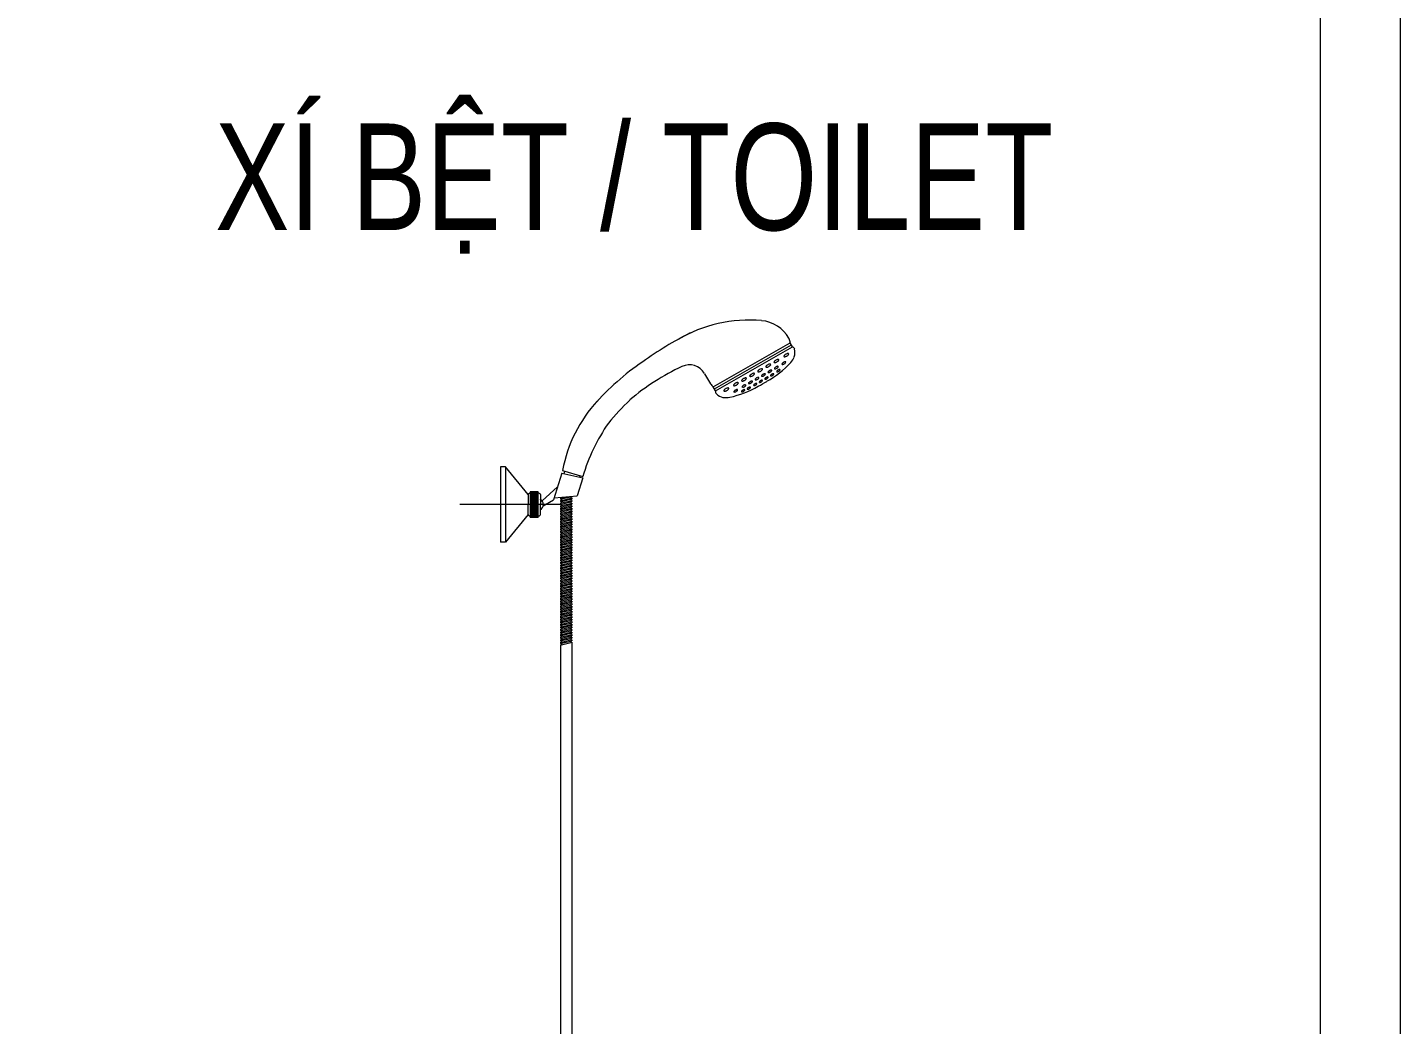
# Model space of a CAD drawing. Header units: millimetres. Extents: x -819040 to 60987, y -269988 to 131461.
# Drawn here: x -13313 to -6877, y -74992 to -70318 of the extents above; entities that cross this region are included whole.
import ezdxf

# ---------------------------------------------------------------- set-up
doc = ezdxf.new("R2010")
doc.units = ezdxf.units.MM
doc.layers.get('0').update_dxf_attribs({"lineweight": 9})
doc.layers.add('GHI CHU', color=51, linetype='Continuous', lineweight=9)
doc.layers.add('KHUNG GIAY-A2', color=7, linetype='Continuous', lineweight=9)
doc.styles.add('TCVN-10', font='arial.ttf', dxfattribs={"width": 0.75, "height": 10})

# ---------------------------------------------------------------- blocks, each defined once
blk = doc.blocks.new('chi_tiet_sen_tam-hc_canh')
for p, q in [((294.2, 1043), (294.2, 1042.9)), ((223.3, 997.4), (295.4, 1038.6)), ((224.3, 995.5), (296.5, 1036.7)), ((225.4, 993.7), (297.6, 1034.8)), ((297.6, 1034.8), (295.4, 1038.6)), ((215.1, 1009.7), (220.6, 1000.1)), ((225.4, 993.7), (223.3, 997.4)), ((23.9, 922.3), (23.9, 851.6)), ((28.6, 922.3), (23.9, 922.3)), ((28.6, 922.3), (28.6, 851.6)), ((49.9, 896.4), (28.6, 922.3)), ((81.4, 916.4), (73.4, 891.4)), ((81.4, 916.4), (101, 912.1)), ((82.1, 919), (100.9, 913.2)), ((83.5, 915.9), (84.2, 918.3)), ((98, 912.8), (98.4, 914)), ((62.9, 890.5), (77.3, 903.5)), ((101, 912.1), (95.6, 895.2)), ((49.9, 896.4), (49.9, 887)), ((51.8, 899), (51.8, 875)), ((59.2, 899), (51.8, 899)), ((59.2, 897.9), (51.8, 897.9)), ((59.2, 896.8), (51.8, 896.8)), ((59.2, 895.7), (51.8, 895.7)), ((59.2, 894.6), (51.8, 894.6)), ((59.2, 893.5), (51.8, 893.5)), ((59.2, 892.4), (51.8, 892.4)), ((59.2, 891.3), (51.8, 891.3)), ((59.2, 890.2), (51.8, 890.2)), ((59.2, 889.1), (51.8, 889.1)), ((59.2, 875), (59.2, 899)), ((61.2, 896.4), (61.2, 887)), ((64, 885.9), (73.4, 891.4)), ((74.1, 893.3), (95.6, 895.2)), ((80.2, 893.2), (81, 893.3)), ((80.2, 893.2), (80.2, 892.1)), ((80.2, 892.1), (81, 892.3)), ((80.2, 890.7), (81, 890.9)), ((80.2, 890.7), (80.2, 889.7)), ((80.2, 889.7), (81, 889.8)), ((80.2, 888.3), (81, 888.5)), ((80.2, 888.3), (80.2, 887.2)), ((81, 893.3), (85.1, 894.3)), ((81, 892.3), (89.8, 894.3)), ((81, 893.9), (81, 893.3)), ((81, 890.9), (89.8, 893)), ((81, 892.3), (81, 890.9)), ((81, 889.8), (89.8, 891.9)), ((81, 888.5), (89.8, 890.6)), ((81, 889.8), (81, 888.5)), ((81, 887.4), (89.8, 889.5)), ((81, 886.1), (89.8, 888.1)), ((89.8, 894.3), (90.6, 894.5)), ((89.8, 894.3), (89.8, 893)), ((89.8, 893), (90.6, 893.2)), ((89.8, 891.9), (90.6, 892.1)), ((89.8, 891.9), (89.8, 890.6)), ((89.8, 890.6), (90.6, 890.7)), ((89.8, 889.5), (90.6, 889.7)), ((89.8, 889.5), (89.8, 888.1)), ((89.8, 888.1), (90.6, 888.3)), ((90.6, 894.8), (90.6, 894.5)), ((90.6, 893.2), (90.6, 892.1)), ((90.6, 890.7), (90.6, 889.7)), ((90.6, 888.3), (90.6, 887.2)), ((80.6, 887), (-14.3, 887)), ((49.9, 877.6), (28.6, 851.6)), ((49.9, 877.6), (49.9, 887)), ((59.2, 888), (51.8, 888)), ((59.2, 887), (51.8, 887)), ((59.2, 885.9), (51.8, 885.9)), ((59.2, 884.8), (51.8, 884.8)), ((59.2, 883.7), (51.8, 883.7)), ((59.2, 882.6), (51.8, 882.6)), ((59.2, 881.5), (51.8, 881.5)), ((59.2, 880.4), (51.8, 880.4)), ((59.2, 879.3), (51.8, 879.3)), ((59.2, 878.2), (51.8, 878.2)), ((59.2, 877.1), (51.8, 877.1)), ((59.2, 876), (51.8, 876)), ((61.2, 877.6), (61.2, 887)), ((80.2, 887.2), (81, 887.4)), ((80.2, 885.9), (81, 886.1)), ((80.2, 885.9), (80.2, 884.8)), ((80.2, 884.8), (81, 885)), ((80.2, 883.5), (81, 883.7)), ((80.2, 883.5), (80.2, 882.4)), ((80.2, 882.4), (81, 882.6)), ((80.2, 881.1), (81, 881.3)), ((80.2, 881.1), (80.2, 880)), ((80.2, 880), (81, 880.2)), ((80.2, 878.7), (81, 878.8)), ((80.2, 878.7), (80.2, 877.6)), ((80.2, 877.6), (81, 877.8)), ((80.2, 876.2), (81, 876.4)), ((80.2, 876.2), (80.2, 875.2)), ((80.2, 875.2), (81, 875.3)), ((81, 887.4), (81, 886.1)), ((81, 885), (89.8, 887.1)), ((81, 883.7), (89.8, 885.7)), ((81, 885), (81, 883.7)), ((81, 882.6), (89.8, 884.6)), ((81, 881.3), (89.8, 883.3)), ((81, 882.6), (81, 881.3)), ((81, 880.2), (89.8, 882.2)), ((81, 878.8), (89.8, 880.9)), ((81, 880.2), (81, 878.8)), ((81, 877.8), (89.8, 879.8)), ((81, 876.4), (89.8, 878.5)), ((81, 877.8), (81, 876.4)), ((81, 875.3), (89.8, 877.4)), ((81, 874), (89.8, 876.1)), ((81, 875.3), (81, 874)), ((89.8, 887.1), (90.6, 887.2)), ((89.8, 887.1), (89.8, 885.7)), ((89.8, 885.7), (90.6, 885.9)), ((89.8, 884.6), (90.6, 884.8)), ((89.8, 884.6), (89.8, 883.3)), ((89.8, 883.3), (90.6, 883.5)), ((89.8, 882.2), (90.6, 882.4)), ((89.8, 882.2), (89.8, 880.9)), ((89.8, 880.9), (90.6, 881.1)), ((89.8, 879.8), (90.6, 880)), ((89.8, 879.8), (89.8, 878.5)), ((89.8, 878.5), (90.6, 878.7)), ((89.8, 877.4), (90.6, 877.6)), ((89.8, 877.4), (89.8, 876.1)), ((89.8, 876.1), (90.6, 876.2)), ((90.6, 885.9), (90.6, 884.8)), ((90.6, 883.5), (90.6, 882.4)), ((90.6, 881.1), (90.6, 880)), ((90.6, 878.7), (90.6, 877.6)), ((90.6, 876.2), (90.6, 875.2)), ((59.2, 874.9), (51.8, 874.9)), ((80.2, 873.8), (81, 874)), ((80.2, 873.8), (80.2, 872.7)), ((80.2, 872.7), (81, 872.9)), ((80.2, 871.4), (81, 871.6)), ((80.2, 871.4), (80.2, 870.3)), ((80.2, 870.3), (81, 870.5)), ((80.2, 869), (81, 869.2)), ((80.2, 869), (80.2, 867.9)), ((80.2, 867.9), (81, 868.1)), ((80.2, 866.6), (81, 866.8)), ((80.2, 866.6), (80.2, 865.5)), ((80.2, 865.5), (81, 865.7)), ((80.2, 864.2), (81, 864.4)), ((80.2, 864.2), (80.2, 863.1)), ((80.2, 863.1), (81, 863.3)), ((81, 872.9), (89.8, 875)), ((81, 871.6), (89.8, 873.6)), ((81, 872.9), (81, 871.6)), ((81, 870.5), (89.8, 872.6)), ((81, 869.2), (89.8, 871.2)), ((81, 870.5), (81, 869.2)), ((81, 868.1), (89.8, 870.1)), ((81, 866.8), (89.8, 868.8)), ((81, 868.1), (81, 866.8)), ((81, 865.7), (89.8, 867.7)), ((81, 864.4), (89.8, 866.4)), ((81, 865.7), (81, 864.4)), ((81, 863.3), (89.8, 865.3)), ((81, 861.9), (89.8, 864)), ((81, 863.3), (81, 861.9)), ((81, 860.8), (89.8, 862.9)), ((89.8, 875), (90.6, 875.2)), ((89.8, 875), (89.8, 873.6)), ((89.8, 873.6), (90.6, 873.8)), ((89.8, 872.6), (90.6, 872.7)), ((89.8, 872.6), (89.8, 871.2)), ((89.8, 871.2), (90.6, 871.4)), ((89.8, 870.1), (90.6, 870.3)), ((89.8, 870.1), (89.8, 868.8)), ((89.8, 868.8), (90.6, 869)), ((89.8, 867.7), (90.6, 867.9)), ((89.8, 867.7), (89.8, 866.4)), ((89.8, 866.4), (90.6, 866.6)), ((89.8, 865.3), (90.6, 865.5)), ((89.8, 865.3), (89.8, 864)), ((89.8, 864), (90.6, 864.2)), ((89.8, 862.9), (90.6, 863.1)), ((89.8, 862.9), (89.8, 861.6)), ((90.6, 873.8), (90.6, 872.7)), ((90.6, 871.4), (90.6, 870.3)), ((90.6, 869), (90.6, 867.9)), ((90.6, 866.6), (90.6, 865.5)), ((90.6, 864.2), (90.6, 863.1)), ((28.6, 851.6), (23.9, 851.6)), ((80.2, 861.7), (81, 861.9)), ((80.2, 861.7), (80.2, 860.7)), ((80.2, 860.7), (81, 860.8)), ((80.2, 859.3), (81, 859.5)), ((80.2, 859.3), (80.2, 858.2)), ((80.2, 858.2), (81, 858.4)), ((80.2, 856.9), (81, 857.1)), ((80.2, 856.9), (80.2, 855.8)), ((80.2, 855.8), (81, 856)), ((80.2, 854.5), (81, 854.7)), ((80.2, 854.5), (80.2, 853.4)), ((80.2, 853.4), (81, 853.6)), ((80.2, 852.1), (81, 852.3)), ((80.2, 852.1), (80.2, 851)), ((80.2, 851), (81, 851.2)), ((80.2, 849.7), (81, 849.9)), ((80.2, 849.7), (80.2, 848.6)), ((81, 859.5), (89.8, 861.6)), ((81, 860.8), (81, 859.5)), ((81, 858.4), (89.8, 860.5)), ((81, 857.1), (89.8, 859.1)), ((81, 858.4), (81, 857.1)), ((81, 856), (89.8, 858.1)), ((81, 854.7), (89.8, 856.7)), ((81, 856), (81, 854.7)), ((81, 853.6), (89.8, 855.6)), ((81, 852.3), (89.8, 854.3)), ((81, 853.6), (81, 852.3)), ((81, 851.2), (89.8, 853.2)), ((81, 849.9), (89.8, 851.9)), ((81, 851.2), (81, 849.9)), ((81, 848.8), (89.8, 850.8)), ((81, 847.4), (89.8, 849.5)), ((89.8, 861.6), (90.6, 861.7)), ((89.8, 860.5), (90.6, 860.7)), ((89.8, 860.5), (89.8, 859.1)), ((89.8, 859.1), (90.6, 859.3)), ((89.8, 858.1), (90.6, 858.2)), ((89.8, 858.1), (89.8, 856.7)), ((89.8, 856.7), (90.6, 856.9)), ((89.8, 855.6), (90.6, 855.8)), ((89.8, 855.6), (89.8, 854.3)), ((89.8, 854.3), (90.6, 854.5)), ((89.8, 853.2), (90.6, 853.4)), ((89.8, 853.2), (89.8, 851.9)), ((89.8, 851.9), (90.6, 852.1)), ((89.8, 850.8), (90.6, 851)), ((89.8, 850.8), (89.8, 849.5)), ((89.8, 849.5), (90.6, 849.7)), ((90.6, 861.7), (90.6, 860.7)), ((90.6, 859.3), (90.6, 858.2)), ((90.6, 856.9), (90.6, 855.8)), ((90.6, 854.5), (90.6, 853.4)), ((90.6, 852.1), (90.6, 851)), ((90.6, 849.7), (90.6, 848.6)), ((80.2, 848.6), (81, 848.8)), ((80.2, 847.3), (81, 847.4)), ((80.2, 847.3), (80.2, 846.2)), ((80.2, 846.2), (81, 846.4)), ((80.2, 844.8), (81, 845)), ((80.2, 844.8), (80.2, 843.8)), ((80.2, 843.8), (81, 843.9)), ((80.2, 842.4), (81, 842.6)), ((80.2, 842.4), (80.2, 841.3)), ((80.2, 841.3), (81, 841.5)), ((80.2, 840), (81, 840.2)), ((80.2, 840), (80.2, 838.9)), ((80.2, 838.9), (81, 839.1)), ((80.2, 837.6), (81, 837.8)), ((80.2, 837.6), (80.2, 836.5)), ((80.2, 836.5), (81, 836.7)), ((81, 848.8), (81, 847.4)), ((81, 846.4), (89.8, 848.4)), ((81, 845), (89.8, 847.1)), ((81, 846.4), (81, 845)), ((81, 843.9), (89.8, 846)), ((81, 842.6), (89.8, 844.7)), ((81, 843.9), (81, 842.6)), ((81, 841.5), (89.8, 843.6)), ((81, 840.2), (89.8, 842.2)), ((81, 841.5), (81, 840.2)), ((81, 839.1), (89.8, 841.1)), ((81, 837.8), (89.8, 839.8)), ((81, 839.1), (81, 837.8)), ((81, 836.7), (89.8, 838.7)), ((81, 835.4), (89.8, 837.4)), ((81, 836.7), (81, 835.4)), ((89.8, 848.4), (90.6, 848.6)), ((89.8, 848.4), (89.8, 847.1)), ((89.8, 847.1), (90.6, 847.3)), ((89.8, 846), (90.6, 846.2)), ((89.8, 846), (89.8, 844.7)), ((89.8, 844.7), (90.6, 844.8)), ((89.8, 843.6), (90.6, 843.8)), ((89.8, 843.6), (89.8, 842.2)), ((89.8, 842.2), (90.6, 842.4)), ((89.8, 841.1), (90.6, 841.3)), ((89.8, 841.1), (89.8, 839.8)), ((89.8, 839.8), (90.6, 840)), ((89.8, 838.7), (90.6, 838.9)), ((89.8, 838.7), (89.8, 837.4)), ((89.8, 837.4), (90.6, 837.6)), ((90.6, 847.3), (90.6, 846.2)), ((90.6, 844.8), (90.6, 843.8)), ((90.6, 842.4), (90.6, 841.3)), ((90.6, 840), (90.6, 838.9)), ((90.6, 837.6), (90.6, 836.5)), ((80.2, 835.2), (81, 835.4)), ((80.2, 835.2), (80.2, 834.1)), ((80.2, 834.1), (81, 834.3)), ((80.2, 832.8), (81, 832.9)), ((80.2, 832.8), (80.2, 831.7)), ((80.2, 831.7), (81, 831.9)), ((80.2, 830.3), (81, 830.5)), ((80.2, 830.3), (80.2, 829.3)), ((80.2, 829.3), (81, 829.4)), ((80.2, 827.9), (81, 828.1)), ((80.2, 827.9), (80.2, 826.8)), ((80.2, 826.8), (81, 827)), ((80.2, 825.5), (81, 825.7)), ((80.2, 825.5), (80.2, 824.4)), ((80.2, 824.4), (81, 824.6)), ((81, 834.3), (89.8, 836.3)), ((81, 832.9), (89.8, 835)), ((81, 834.3), (81, 832.9)), ((81, 831.9), (89.8, 833.9)), ((81, 830.5), (89.8, 832.6)), ((81, 831.9), (81, 830.5)), ((81, 829.4), (89.8, 831.5)), ((81, 828.1), (89.8, 830.2)), ((81, 829.4), (81, 828.1)), ((81, 827), (89.8, 829.1)), ((81, 825.7), (89.8, 827.7)), ((81, 827), (81, 825.7)), ((81, 824.6), (89.8, 826.7)), ((81, 823.3), (89.8, 825.3)), ((81, 824.6), (81, 823.3)), ((81, 822.2), (89.8, 824.2)), ((89.8, 836.3), (90.6, 836.5)), ((89.8, 836.3), (89.8, 835)), ((89.8, 835), (90.6, 835.2)), ((89.8, 833.9), (90.6, 834.1)), ((89.8, 833.9), (89.8, 832.6)), ((89.8, 832.6), (90.6, 832.8)), ((89.8, 831.5), (90.6, 831.7)), ((89.8, 831.5), (89.8, 830.2)), ((89.8, 830.2), (90.6, 830.3)), ((89.8, 829.1), (90.6, 829.3)), ((89.8, 829.1), (89.8, 827.7)), ((89.8, 827.7), (90.6, 827.9)), ((89.8, 826.7), (90.6, 826.8)), ((89.8, 826.7), (89.8, 825.3)), ((89.8, 825.3), (90.6, 825.5)), ((89.8, 824.2), (90.6, 824.4)), ((89.8, 824.2), (89.8, 822.9)), ((90.6, 835.2), (90.6, 834.1)), ((90.6, 832.8), (90.6, 831.7)), ((90.6, 830.3), (90.6, 829.3)), ((90.6, 827.9), (90.6, 826.8)), ((90.6, 825.5), (90.6, 824.4)), ((80.2, 823.1), (81, 823.3)), ((80.2, 823.1), (80.2, 822)), ((80.2, 822), (81, 822.2)), ((80.2, 820.7), (81, 820.9)), ((80.2, 820.7), (80.2, 819.6)), ((80.2, 819.6), (81, 819.8)), ((80.2, 818.3), (81, 818.5)), ((80.2, 818.3), (80.2, 817.2)), ((80.2, 817.2), (81, 817.4)), ((80.2, 815.8), (81, 816)), ((80.2, 815.8), (80.2, 814.8)), ((80.2, 814.8), (81, 814.9)), ((80.2, 813.4), (81, 813.6)), ((80.2, 813.4), (80.2, 812.3)), ((80.2, 812.3), (81, 812.5)), ((80.2, 811), (81, 811.2)), ((80.2, 811), (80.2, 809.9)), ((81, 820.9), (89.8, 822.9)), ((81, 822.2), (81, 820.9)), ((81, 819.8), (89.8, 821.8)), ((81, 818.5), (89.8, 820.5)), ((81, 819.8), (81, 818.5)), ((81, 817.4), (89.8, 819.4)), ((81, 816), (89.8, 818.1)), ((81, 817.4), (81, 816)), ((81, 814.9), (89.8, 817)), ((81, 813.6), (89.8, 815.7)), ((81, 814.9), (81, 813.6)), ((81, 812.5), (89.8, 814.6)), ((81, 811.2), (89.8, 813.2)), ((81, 812.5), (81, 811.2)), ((81, 810.1), (89.8, 812.2)), ((89.8, 822.9), (90.6, 823.1)), ((89.8, 821.8), (90.6, 822)), ((89.8, 821.8), (89.8, 820.5)), ((89.8, 820.5), (90.6, 820.7)), ((89.8, 819.4), (90.6, 819.6)), ((89.8, 819.4), (89.8, 818.1)), ((89.8, 818.1), (90.6, 818.3)), ((89.8, 817), (90.6, 817.2)), ((89.8, 817), (89.8, 815.7)), ((89.8, 815.7), (90.6, 815.8)), ((89.8, 814.6), (90.6, 814.8)), ((89.8, 814.6), (89.8, 813.2)), ((89.8, 813.2), (90.6, 813.4)), ((89.8, 812.2), (90.6, 812.3)), ((89.8, 812.2), (89.8, 810.8)), ((89.8, 810.8), (90.6, 811)), ((90.6, 823.1), (90.6, 822)), ((90.6, 820.7), (90.6, 819.6)), ((90.6, 818.3), (90.6, 817.2)), ((90.6, 815.8), (90.6, 814.8)), ((90.6, 813.4), (90.6, 812.3)), ((90.6, 811), (90.6, 809.9)), ((80.2, 809.9), (81, 810.1)), ((80.2, 808.6), (81, 808.8)), ((80.2, 808.6), (80.2, 807.5)), ((80.2, 807.5), (81, 807.7)), ((80.2, 806.2), (81, 806.4)), ((80.2, 806.2), (80.2, 805.1)), ((80.2, 805.1), (81, 805.3)), ((80.2, 803.8), (81, 804)), ((80.2, 803.8), (80.2, 802.7)), ((80.2, 802.7), (81, 802.9)), ((80.2, 801.4), (81, 801.5)), ((80.2, 801.4), (80.2, 800.3)), ((80.2, 800.3), (81, 800.5)), ((80.2, 798.9), (81, 799.1)), ((80.2, 798.9), (80.2, 797.8)), ((80.2, 797.8), (81, 798)), ((81, 808.8), (89.8, 810.8)), ((81, 810.1), (81, 808.8)), ((81, 807.7), (89.8, 809.7)), ((81, 806.4), (89.8, 808.4)), ((81, 807.7), (81, 806.4)), ((81, 805.3), (89.8, 807.3)), ((81, 804), (89.8, 806)), ((81, 805.3), (81, 804)), ((81, 802.9), (89.8, 804.9)), ((81, 801.5), (89.8, 803.6)), ((81, 802.9), (81, 801.5)), ((81, 800.5), (89.8, 802.5)), ((81, 799.1), (89.8, 801.2)), ((81, 800.5), (81, 799.1)), ((81, 798), (89.8, 800.1)), ((81, 796.7), (89.8, 798.8)), ((81, 798), (81, 796.7)), ((89.8, 809.7), (90.6, 809.9)), ((89.8, 809.7), (89.8, 808.4)), ((89.8, 808.4), (90.6, 808.6)), ((89.8, 807.3), (90.6, 807.5)), ((89.8, 807.3), (89.8, 806)), ((89.8, 806), (90.6, 806.2)), ((89.8, 804.9), (90.6, 805.1)), ((89.8, 804.9), (89.8, 803.6)), ((89.8, 803.6), (90.6, 803.8)), ((89.8, 802.5), (90.6, 802.7)), ((89.8, 802.5), (89.8, 801.2)), ((89.8, 801.2), (90.6, 801.4)), ((89.8, 800.1), (90.6, 800.3)), ((89.8, 800.1), (89.8, 798.8)), ((89.8, 798.8), (90.6, 798.9)), ((90.6, 808.6), (90.6, 807.5)), ((90.6, 806.2), (90.6, 805.1)), ((90.6, 803.8), (90.6, 802.7)), ((90.6, 801.4), (90.6, 800.3)), ((90.6, 798.9), (90.6, 797.8)), ((80.2, 796.5), (81, 796.7)), ((80.2, 796.5), (80.2, 795.4)), ((80.2, 795.4), (81, 795.6)), ((80.2, 794.1), (81, 794.3)), ((80.2, 794.1), (80.2, 793)), ((80.2, 793), (81, 793.2)), ((80.2, 791.7), (81, 791.9)), ((80.2, 791.7), (80.2, 790.6)), ((80.2, 790.6), (81, 790.8)), ((80.2, 789.3), (81, 789.5)), ((80.2, 789.3), (80.2, 788.2)), ((80.2, 788.2), (81, 788.4)), ((80.2, 786.9), (81, 787)), ((80.2, 786.9), (80.2, 785.8)), ((80.2, 785.8), (81, 786)), ((81, 795.6), (89.8, 797.7)), ((81, 794.3), (89.8, 796.3)), ((81, 795.6), (81, 794.3)), ((81, 793.2), (89.8, 795.2)), ((81, 791.9), (89.8, 793.9)), ((81, 793.2), (81, 791.9)), ((81, 790.8), (89.8, 792.8)), ((81, 789.5), (89.8, 791.5)), ((81, 790.8), (81, 789.5)), ((81, 788.4), (89.8, 790.4)), ((81, 787), (89.8, 789.1)), ((81, 788.4), (81, 787)), ((81, 786), (89.8, 788)), ((81, 784.6), (89.8, 786.7)), ((81, 786), (81, 784.6)), ((81, 783.5), (89.8, 785.6)), ((89.8, 797.7), (90.6, 797.8)), ((89.8, 797.7), (89.8, 796.3)), ((89.8, 796.3), (90.6, 796.5)), ((89.8, 795.2), (90.6, 795.4)), ((89.8, 795.2), (89.8, 793.9)), ((89.8, 793.9), (90.6, 794.1)), ((89.8, 792.8), (90.6, 793)), ((89.8, 792.8), (89.8, 791.5)), ((89.8, 791.5), (90.6, 791.7)), ((89.8, 790.4), (90.6, 790.6)), ((89.8, 790.4), (89.8, 789.1)), ((89.8, 789.1), (90.6, 789.3)), ((89.8, 788), (90.6, 788.2)), ((89.8, 788), (89.8, 786.7)), ((89.8, 786.7), (90.6, 786.9)), ((89.8, 785.6), (90.6, 785.8)), ((89.8, 785.6), (89.8, 784.3)), ((90.6, 796.5), (90.6, 795.4)), ((90.6, 794.1), (90.6, 793)), ((90.6, 791.7), (90.6, 790.6)), ((90.6, 789.3), (90.6, 788.2)), ((90.6, 786.9), (90.6, 785.8)), ((80.2, 784.4), (81, 784.6)), ((80.2, 784.4), (80.2, 783.4)), ((80.2, 783.4), (81, 783.5)), ((80.2, 782), (81, 782.2)), ((80.2, 782), (80.2, 780.9)), ((80.2, 780.9), (81, 781.1)), ((80.2, 779.6), (81, 779.8)), ((80.2, 779.6), (80.2, 778.5)), ((80.2, 778.5), (81, 778.7)), ((80.2, 777.2), (81, 777.4)), ((80.2, 777.2), (80.2, 776.1)), ((80.2, 776.1), (81, 776.3)), ((80.2, 774.8), (81, 775)), ((80.2, 774.8), (80.2, 773.7)), ((80.2, 773.7), (81, 773.9)), ((80.2, 772.4), (81, 772.5)), ((80.2, 772.4), (80.2, 771.3)), ((81, 782.2), (89.8, 784.3)), ((81, 783.5), (81, 782.2)), ((81, 781.1), (89.8, 783.2)), ((81, 779.8), (89.8, 781.8)), ((81, 781.1), (81, 779.8)), ((81, 778.7), (89.8, 780.8)), ((81, 777.4), (89.8, 779.4)), ((81, 778.7), (81, 777.4)), ((81, 776.3), (89.8, 778.3)), ((81, 775), (89.8, 777)), ((81, 776.3), (81, 775)), ((81, 773.9), (89.8, 775.9)), ((81, 772.5), (89.8, 774.6)), ((81, 773.9), (81, 772.5)), ((81, 771.5), (89.8, 773.5)), ((89.8, 784.3), (90.6, 784.4)), ((89.8, 783.2), (90.6, 783.4)), ((89.8, 783.2), (89.8, 781.8)), ((89.8, 781.8), (90.6, 782)), ((89.8, 780.8), (90.6, 780.9)), ((89.8, 780.8), (89.8, 779.4)), ((89.8, 779.4), (90.6, 779.6)), ((89.8, 778.3), (90.6, 778.5)), ((89.8, 778.3), (89.8, 777)), ((89.8, 777), (90.6, 777.2)), ((89.8, 775.9), (90.6, 776.1)), ((89.8, 775.9), (89.8, 774.6)), ((89.8, 774.6), (90.6, 774.8)), ((89.8, 773.5), (90.6, 773.7)), ((89.8, 773.5), (89.8, 772.2)), ((89.8, 772.2), (90.6, 772.4)), ((90.6, 784.4), (90.6, 783.4)), ((90.6, 782), (90.6, 780.9)), ((90.6, 779.6), (90.6, 778.5)), ((90.6, 777.2), (90.6, 776.1)), ((90.6, 774.8), (90.6, 773.7)), ((90.6, 772.4), (90.6, 771.3)), ((80.2, 771.3), (81, 771.5)), ((80.2, 769.9), (81, 770.1)), ((80.2, 769.9), (80.2, 768.9)), ((80.2, 768.9), (81, 769)), ((80.2, 767.5), (81, 767.7)), ((80.2, 767.5), (80.2, 766.4)), ((80.2, 766.4), (81, 766.6)), ((80.2, 765.1), (81, 765.3)), ((80.2, 765.1), (80.2, 764)), ((80.2, 764), (81, 764.2)), ((80.2, 762.7), (81, 762.9)), ((80.2, 762.7), (80.2, 761.6)), ((80.2, 761.6), (81, 761.8)), ((80.2, 760.3), (81, 760.5)), ((80.2, 760.3), (80.2, 759.2)), ((80.2, 759.2), (81, 759.4)), ((81, 770.1), (89.8, 772.2)), ((81, 771.5), (81, 770.1)), ((81, 769), (89.8, 771.1)), ((81, 767.7), (89.8, 769.8)), ((81, 769), (81, 767.7)), ((81, 766.6), (89.8, 768.7)), ((81, 765.3), (89.8, 767.3)), ((81, 766.6), (81, 765.3)), ((81, 764.2), (89.8, 766.3)), ((81, 762.9), (89.8, 764.9)), ((81, 764.2), (81, 762.9)), ((81, 761.8), (89.8, 763.8)), ((81, 760.5), (89.8, 762.5)), ((81, 761.8), (81, 760.5)), ((81, 759.4), (89.8, 761.4)), ((81, 758.1), (89.8, 760.1)), ((81, 759.4), (81, 758.1)), ((89.8, 771.1), (90.6, 771.3)), ((89.8, 771.1), (89.8, 769.8)), ((89.8, 769.8), (90.6, 769.9)), ((89.8, 768.7), (90.6, 768.9)), ((89.8, 768.7), (89.8, 767.3)), ((89.8, 767.3), (90.6, 767.5)), ((89.8, 766.3), (90.6, 766.4)), ((89.8, 766.3), (89.8, 764.9)), ((89.8, 764.9), (90.6, 765.1)), ((89.8, 763.8), (90.6, 764)), ((89.8, 763.8), (89.8, 762.5)), ((89.8, 762.5), (90.6, 762.7)), ((89.8, 761.4), (90.6, 761.6)), ((89.8, 761.4), (89.8, 760.1)), ((89.8, 760.1), (90.6, 760.3)), ((90.6, 769.9), (90.6, 768.9)), ((90.6, 767.5), (90.6, 766.4)), ((90.6, 765.1), (90.6, 764)), ((90.6, 762.7), (90.6, 761.6)), ((90.6, 760.3), (90.6, 759.2)), ((80.2, 757.9), (81, 758.1)), ((80.2, 757.9), (80.2, 756.8)), ((80.2, 756.8), (81, 757)), ((80.2, 755.5), (81, 755.6)), ((80.2, 755.5), (80.2, 67.3)), ((81, 757), (89.8, 759)), ((81, 755.6), (89.8, 757.7)), ((81, 757), (81, 755.6)), ((89.8, 759), (90.6, 759.2)), ((89.8, 759), (89.8, 757.7)), ((89.8, 757.7), (90.6, 757.9)), ((90.6, 757.9), (90.6, 77.3))]:
    blk.add_line(p, q)
for centre, radius, start, end in [((257.3, 925.8), 134.1, 85.2081, 120.1467), ((265.7, 1026.7), 32.8, 29.6971, 85.2081), ((382.5, 700.9), 391.4, 117.509, 125.1538), ((287.7, 1040.1), 7.1, 17.5788, 23.4955), ((266.8, 1032.9), 29.2, 11.1751, 18.688), ((296.8, 1032.1), 2.83, 9.393, 73.6831), ((286.2, 1029.5), 13.7, 350.4885, 12.8939), ((294.5, 819.9), 243.5, 124.3458, 138.7076), ((200.9, 1001.6), 16.4, 29.6971, 115.3598), ((274.4, 1015.7), 1.9, 140.2352, 161.8254), ((275.9, 1014.5), 3.82, 128.518, 140.2352), ((226.8, 1084.9), 94.7, 299.555, 316.9682), ((277.7, 1012.2), 6.74, 119.6971, 128.518), ((277.7, 1012.2), 6.74, 110.8761, 119.6971), ((276.7, 1014.9), 3.82, 99.159, 110.8761), ((272, 1022.2), 6.74, 299.6971, 308.518), ((276.4, 1016.8), 1.9, 77.5687, 99.159), ((273.8, 1020), 3.82, 308.518, 320.2352), ((275.3, 1018.7), 1.9, 320.2352, 341.8254), ((276.7, 1018.3), 0.405, 29.6971, 77.5687), ((276.7, 1018.3), 0.405, 341.8254, 29.6971), ((282, 1020), 1.9, 140.2352, 161.8254), ((280.6, 1020.5), 0.405, 161.8254, 209.6971), ((280.6, 1020.5), 0.405, 209.6971, 257.5687), ((280.9, 1022), 1.9, 257.5687, 279.159), ((283.5, 1018.8), 3.82, 128.518, 140.2352), ((285.3, 1016.5), 6.74, 119.6971, 128.518), ((280.6, 1023.9), 3.82, 279.159, 290.8761), ((285.3, 1016.5), 6.74, 110.8761, 119.6971), ((279.6, 1026.6), 6.74, 290.8761, 299.6971), ((284.3, 1019.2), 3.82, 99.159, 110.8761), ((279.6, 1026.6), 6.74, 299.6971, 308.518), ((284, 1021.1), 1.9, 77.5687, 99.159), ((281.4, 1024.3), 3.82, 308.518, 320.2352), ((282.9, 1023.1), 1.9, 320.2352, 341.8254), ((284.3, 1022.6), 0.405, 29.6971, 77.5687), ((284.3, 1022.6), 0.405, 341.8254, 29.6971), ((289.2, 1018.4), 1.52, 140.2352, 161.8254), ((288, 1018.8), 0.324, 161.8254, 209.6971), ((288, 1018.8), 0.324, 209.6971, 257.5687), ((290.3, 1017.4), 3.06, 128.518, 140.2352), ((288.3, 1019.9), 1.52, 257.5687, 279.159), ((291.8, 1015.6), 5.39, 119.6971, 128.518), ((288, 1021.5), 3.06, 279.159, 290.8761), ((291.8, 1015.6), 5.39, 110.8761, 119.6971), ((287.2, 1023.6), 5.39, 290.8761, 299.6971), ((291.3, 1025.5), 1.9, 140.2352, 161.8254), ((289.9, 1026), 0.405, 161.8254, 209.6971), ((289.9, 1026), 0.405, 209.6971, 257.5687), ((290.2, 1027.5), 1.9, 257.5687, 279.159), ((292.8, 1024.3), 3.82, 128.518, 140.2352), ((291, 1017.8), 3.06, 99.159, 110.8761), ((287.2, 1023.6), 5.39, 299.6971, 308.518), ((294.6, 1022), 6.74, 119.6971, 128.518), ((290.7, 1019.3), 1.52, 77.5687, 99.159), ((289.9, 1029.4), 3.82, 279.159, 290.8761), ((288.7, 1021.8), 3.06, 308.518, 320.2352), ((291, 1020.5), 0.324, 29.6971, 77.5687), ((289.8, 1020.8), 1.52, 320.2352, 341.8254), ((294.6, 1022), 6.74, 110.8761, 119.6971), ((288.9, 1032.1), 6.74, 290.8761, 299.6971), ((291, 1020.5), 0.324, 341.8254, 29.6971), ((293.6, 1024.8), 3.82, 99.159, 110.8761), ((288.9, 1032.1), 6.74, 299.6971, 308.518), ((293.3, 1026.7), 1.9, 77.5687, 99.159), ((290.7, 1029.8), 3.82, 308.518, 320.2352), ((293.6, 1028.1), 0.405, 29.6971, 77.5687), ((292.2, 1028.6), 1.9, 320.2352, 341.8254), ((293.6, 1028.1), 0.405, 341.8254, 29.6971), ((277.4, 1035.5), 24.1, 320.6046, 334.8668), ((293.9, 1027.7), 5.79, 336.2833, 356.2871), ((290.4, 812.8), 225.4, 115.3598, 130.1588), ((251.7, 1002.7), 1.9, 140.2352, 161.8254), ((253.2, 1001.5), 3.82, 128.518, 140.2352), ((255, 999.2), 6.74, 119.6971, 128.518), ((255, 999.2), 6.74, 110.8761, 119.6971), ((253.9, 1001.9), 3.82, 99.159, 110.8761), ((249.2, 1009.3), 6.74, 299.6971, 308.518), ((253.6, 1003.8), 1.9, 77.5687, 99.159), ((251, 1007), 3.82, 308.518, 320.2352), ((253.9, 1005.3), 0.405, 29.6971, 77.5687), ((252.5, 1005.8), 1.9, 320.2352, 341.8254), ((253.9, 1005.3), 0.405, 341.8254, 29.6971), ((257.8, 1007.5), 0.405, 161.8254, 209.6971), ((259.3, 1007), 1.9, 140.2352, 161.8254), ((257.8, 1007.5), 0.405, 209.6971, 257.5687), ((260.7, 1005.8), 3.82, 128.518, 140.2352), ((258.2, 1009), 1.9, 257.5687, 279.159), ((262.6, 1003.5), 6.74, 119.6971, 128.518), ((257.9, 1010.9), 3.82, 279.159, 290.8761), ((262.6, 1003.5), 6.74, 110.8761, 119.6971), ((256.8, 1013.6), 6.74, 290.8761, 299.6971), ((261.5, 1006.3), 3.82, 99.159, 110.8761), ((256.8, 1013.6), 6.74, 299.6971, 308.518), ((261.2, 1008.2), 1.9, 77.5687, 99.159), ((258.6, 1011.3), 3.82, 308.518, 320.2352), ((261.5, 1009.6), 0.405, 29.6971, 77.5687), ((260.1, 1010.1), 1.9, 320.2352, 341.8254), ((261.5, 1009.6), 0.405, 341.8254, 29.6971), ((262.8, 1004.2), 0.324, 161.8254, 209.6971), ((263.9, 1003.8), 1.52, 140.2352, 161.8254), ((262.8, 1004.2), 0.324, 209.6971, 257.5687), ((265.1, 1002.8), 3.06, 128.518, 140.2352), ((266.5, 1001), 5.39, 119.6971, 128.518), ((262.8, 1006.8), 3.06, 279.159, 290.8761), ((266.5, 1001), 5.39, 110.8761, 119.6971), ((261.9, 1009), 5.39, 290.8761, 299.6971), ((265.7, 1003.2), 3.06, 99.159, 110.8761), ((261.9, 1009), 5.39, 299.6971, 308.518), ((266.8, 1011.4), 1.9, 140.2352, 161.8254), ((265.4, 1011.8), 0.405, 161.8254, 209.6971), ((265.4, 1011.8), 0.405, 209.6971, 257.5687), ((265.5, 1004.7), 1.52, 77.5687, 99.159), ((265.7, 1013.3), 1.9, 257.5687, 279.159), ((263.4, 1007.2), 3.06, 308.518, 320.2352), ((268.3, 1010.1), 3.82, 128.518, 140.2352), ((265.7, 1005.8), 0.324, 29.6971, 77.5687), ((264.6, 1006.2), 1.52, 320.2352, 341.8254), ((270.1, 1007.9), 6.74, 119.6971, 128.518), ((265.7, 1005.8), 0.324, 341.8254, 29.6971), ((265.4, 1015.2), 3.82, 279.159, 290.8761), ((270.1, 1007.9), 6.74, 110.8761, 119.6971), ((264.4, 1017.9), 6.74, 290.8761, 299.6971), ((269.1, 1010.6), 3.82, 99.159, 110.8761), ((264.4, 1017.9), 6.74, 299.6971, 308.518), ((268.8, 1012.5), 1.9, 77.5687, 99.159), ((270, 1007.2), 1.52, 140.2352, 161.8254), ((268.8, 1007.6), 0.324, 161.8254, 209.6971), ((266.2, 1015.6), 3.82, 308.518, 320.2352), ((268.8, 1007.6), 0.324, 209.6971, 257.5687), ((271.2, 1006.3), 3.06, 128.518, 140.2352), ((269.1, 1008.8), 1.52, 257.5687, 279.159), ((269.1, 1013.9), 0.405, 29.6971, 77.5687), ((267.7, 1014.4), 1.9, 320.2352, 341.8254), ((272.6, 1004.4), 5.39, 119.6971, 128.518), ((268.9, 1010.3), 3.06, 279.159, 290.8761), ((269.1, 1013.9), 0.405, 341.8254, 29.6971), ((272.6, 1004.4), 5.39, 110.8761, 119.6971), ((268, 1012.5), 5.39, 290.8761, 299.6971), ((271.8, 1006.6), 3.06, 99.159, 110.8761), ((268, 1012.5), 5.39, 299.6971, 308.518), ((271.5, 1008.1), 1.52, 77.5687, 99.159), ((269.5, 1010.7), 3.06, 308.518, 320.2352), ((272.9, 1004.5), 1.33, 140.2352, 161.8254), ((271.9, 1004.8), 0.283, 161.8254, 209.6971), ((271.9, 1004.8), 0.283, 209.6971, 257.5687), ((270.7, 1009.7), 1.52, 320.2352, 341.8254), ((273.9, 1003.6), 2.68, 128.518, 140.2352), ((272.1, 1005.8), 1.33, 257.5687, 279.159), ((271.8, 1009.3), 0.324, 29.6971, 77.5687), ((271.8, 1009.3), 0.324, 341.8254, 29.6971), ((275.2, 1002), 4.72, 119.6971, 128.518), ((271.9, 1007.2), 2.68, 279.159, 290.8761), ((273, 1016.2), 0.405, 161.8254, 209.6971), ((273, 1016.2), 0.405, 209.6971, 257.5687), ((275.2, 1002), 4.72, 110.8761, 119.6971), ((271.1, 1009.1), 4.72, 290.8761, 299.6971), ((273.3, 1017.6), 1.9, 257.5687, 279.159), ((274.4, 1003.9), 2.68, 99.159, 110.8761), ((271.1, 1009.1), 4.72, 299.6971, 308.518), ((273, 1019.5), 3.82, 279.159, 290.8761), ((274.2, 1005.3), 1.33, 77.5687, 99.159), ((272.4, 1007.5), 2.68, 308.518, 320.2352), ((272, 1022.2), 6.74, 290.8761, 299.6971), ((274.4, 1006.3), 0.283, 29.6971, 77.5687), ((273.4, 1006.6), 1.33, 320.2352, 341.8254), ((276, 1010.7), 1.52, 140.2352, 161.8254), ((274.9, 1011.1), 0.324, 161.8254, 209.6971), ((274.9, 1011.1), 0.324, 209.6971, 257.5687), ((274.4, 1006.3), 0.283, 341.8254, 29.6971), ((275.2, 1012.3), 1.52, 257.5687, 279.159), ((277.2, 1009.7), 3.06, 128.518, 140.2352), ((278.7, 1007.9), 5.39, 119.6971, 128.518), ((274.9, 1013.8), 3.06, 279.159, 290.8761), ((278.7, 1007.9), 5.39, 110.8761, 119.6971), ((274.1, 1016), 5.39, 290.8761, 299.6971), ((277.8, 1010.1), 3.06, 99.159, 110.8761), ((274.1, 1016), 5.39, 299.6971, 308.518), ((278.2, 1007.5), 1.33, 140.2352, 161.8254), ((277.2, 1007.9), 0.283, 161.8254, 209.6971), ((277.2, 1007.9), 0.283, 209.6971, 257.5687), ((279.2, 1006.7), 2.68, 128.518, 140.2352), ((277.4, 1008.9), 1.33, 257.5687, 279.159), ((277.6, 1011.6), 1.52, 77.5687, 99.159), ((275.5, 1014.1), 3.06, 308.518, 320.2352), ((280.5, 1005.1), 4.72, 119.6971, 128.518), ((277.2, 1010.2), 2.68, 279.159, 290.8761), ((277.9, 1012.8), 0.324, 29.6971, 77.5687), ((276.7, 1013.1), 1.52, 320.2352, 341.8254), ((277.9, 1012.8), 0.324, 341.8254, 29.6971), ((280.5, 1005.1), 4.72, 110.8761, 119.6971), ((276.5, 1012.1), 4.72, 290.8761, 299.6971), ((279.7, 1007), 2.68, 99.159, 110.8761), ((276.5, 1012.1), 4.72, 299.6971, 308.518), ((279.5, 1008.3), 1.33, 77.5687, 99.159), ((277.7, 1010.5), 2.68, 308.518, 320.2352), ((279.8, 1009.3), 0.283, 29.6971, 77.5687), ((278.8, 1009.7), 1.33, 320.2352, 341.8254), ((279.8, 1009.3), 0.283, 341.8254, 29.6971), ((282.1, 1014.2), 1.52, 140.2352, 161.8254), ((281, 1014.5), 0.324, 161.8254, 209.6971), ((281, 1014.5), 0.324, 209.6971, 257.5687), ((283.3, 1013.2), 3.06, 128.518, 140.2352), ((281.2, 1015.7), 1.52, 257.5687, 279.159), ((284.8, 1011.4), 5.39, 119.6971, 128.518), ((281, 1017.2), 3.06, 279.159, 290.8761), ((284.8, 1011.4), 5.39, 110.8761, 119.6971), ((280.2, 1019.4), 5.39, 290.8761, 299.6971), ((284, 1011.4), 1.33, 140.2352, 161.8254), ((283, 1011.8), 0.283, 161.8254, 209.6971), ((283, 1011.8), 0.283, 209.6971, 257.5687), ((283.9, 1013.5), 3.06, 99.159, 110.8761), ((280.2, 1019.4), 5.39, 299.6971, 308.518), ((283.2, 1012.8), 1.33, 257.5687, 279.159), ((285, 1010.6), 2.68, 128.518, 140.2352), ((286.3, 1009), 4.72, 119.6971, 128.518), ((283.7, 1015.1), 1.52, 77.5687, 99.159), ((283, 1014.1), 2.68, 279.159, 290.8761), ((281.6, 1017.6), 3.06, 308.518, 320.2352), ((286.3, 1009), 4.72, 110.8761, 119.6971), ((282.3, 1016), 4.72, 290.8761, 299.6971), ((283.9, 1016.2), 0.324, 29.6971, 77.5687), ((282.8, 1016.6), 1.52, 320.2352, 341.8254), ((283.9, 1016.2), 0.324, 341.8254, 29.6971), ((285.6, 1010.9), 2.68, 99.159, 110.8761), ((282.3, 1016), 4.72, 299.6971, 308.518), ((285.3, 1012.2), 1.33, 77.5687, 99.159), ((283.5, 1014.4), 2.68, 308.518, 320.2352), ((285.6, 1013.2), 0.283, 29.6971, 77.5687), ((284.6, 1013.6), 1.33, 320.2352, 341.8254), ((285.6, 1013.2), 0.283, 341.8254, 29.6971), ((242.7, 1019.2), 29.2, 220.7061, 228.219), ((228.1, 993), 2.83, 165.711, 230.0012), ((235.1, 993.3), 1.9, 140.2352, 161.8254), ((233.7, 993.7), 0.405, 161.8254, 209.6971), ((233.7, 993.7), 0.405, 209.6971, 257.5687), ((234, 995.2), 1.9, 257.5687, 279.159), ((236.6, 992.1), 3.82, 128.518, 140.2352), ((238.4, 989.8), 6.74, 119.6971, 128.518), ((233.7, 997.1), 3.82, 279.159, 290.8761), ((238.4, 989.8), 6.74, 110.8761, 119.6971), ((232.7, 999.8), 6.74, 290.8761, 299.6971), ((237.4, 992.5), 3.82, 99.159, 110.8761), ((232.7, 999.8), 6.74, 299.6971, 308.518), ((237.1, 994.4), 1.9, 77.5687, 99.159), ((234.5, 997.6), 3.82, 308.518, 320.2352), ((236, 996.3), 1.9, 320.2352, 341.8254), ((237.4, 995.9), 0.405, 29.6971, 77.5687), ((237.4, 995.9), 0.405, 341.8254, 29.6971), ((218.4, 1080.1), 94.7, 282.4259, 299.7686), ((244.1, 998.4), 1.9, 140.2352, 161.8254), ((242.7, 998.9), 0.405, 161.8254, 209.6971), ((242.7, 998.9), 0.405, 209.6971, 257.5687), ((245.6, 997.2), 3.82, 128.518, 140.2352), ((243, 1000.3), 1.9, 257.5687, 279.159), ((244, 992.4), 1.52, 140.2352, 161.8254), ((242.9, 992.8), 0.324, 161.8254, 209.6971), ((242.9, 992.8), 0.324, 209.6971, 257.5687), ((243.1, 994), 1.52, 257.5687, 279.159), ((245.2, 991.5), 3.06, 128.518, 140.2352), ((247.4, 994.9), 6.74, 119.6971, 128.518), ((242.7, 1002.2), 3.82, 279.159, 290.8761), ((246.7, 989.6), 5.39, 119.6971, 128.518), ((242.9, 995.5), 3.06, 279.159, 290.8761), ((247.4, 994.9), 6.74, 110.8761, 119.6971), ((241.6, 1004.9), 6.74, 290.8761, 299.6971), ((246.7, 989.6), 5.39, 110.8761, 119.6971), ((242.1, 997.7), 5.39, 290.8761, 299.6971), ((245.8, 991.8), 3.06, 99.159, 110.8761), ((242.1, 997.7), 5.39, 299.6971, 308.518), ((246.3, 997.6), 3.82, 99.159, 110.8761), ((241.6, 1004.9), 6.74, 299.6971, 308.518), ((245.6, 993.3), 1.52, 77.5687, 99.159), ((243.5, 995.9), 3.06, 308.518, 320.2352), ((246, 999.5), 1.9, 77.5687, 99.159), ((243.5, 1002.7), 3.82, 308.518, 320.2352), ((245.8, 994.5), 0.324, 29.6971, 77.5687), ((244.7, 994.9), 1.52, 320.2352, 341.8254), ((245.8, 994.5), 0.324, 341.8254, 29.6971), ((246.4, 1001), 0.405, 29.6971, 77.5687), ((244.9, 1001.4), 1.9, 320.2352, 341.8254), ((246.4, 1001), 0.405, 341.8254, 29.6971), ((250.9, 992.6), 1.33, 140.2352, 161.8254), ((249.9, 992.9), 0.283, 161.8254, 209.6971), ((249.9, 992.9), 0.283, 209.6971, 257.5687), ((250.3, 1003.2), 0.405, 161.8254, 209.6971), ((250.1, 993.9), 1.33, 257.5687, 279.159), ((250.3, 1003.2), 0.405, 209.6971, 257.5687), ((251.9, 991.7), 2.68, 128.518, 140.2352), ((250.6, 1004.6), 1.9, 257.5687, 279.159), ((251.8, 996.9), 1.52, 140.2352, 161.8254), ((250.6, 997.2), 0.324, 161.8254, 209.6971), ((250.6, 997.2), 0.324, 209.6971, 257.5687), ((253.2, 990.1), 4.72, 119.6971, 128.518), ((249.9, 995.3), 2.68, 279.159, 290.8761), ((252.9, 995.9), 3.06, 128.518, 140.2352), ((250.9, 998.4), 1.52, 257.5687, 279.159), ((250.3, 1006.5), 3.82, 279.159, 290.8761), ((253.2, 990.1), 4.72, 110.8761, 119.6971), ((249.2, 997.2), 4.72, 290.8761, 299.6971), ((254.4, 994.1), 5.39, 119.6971, 128.518), ((250.6, 999.9), 3.06, 279.159, 290.8761), ((252.5, 992), 2.68, 99.159, 110.8761), ((249.2, 997.2), 4.72, 299.6971, 308.518), ((249.2, 1009.3), 6.74, 290.8761, 299.6971), ((254.4, 994.1), 5.39, 110.8761, 119.6971), ((249.8, 1002.1), 5.39, 290.8761, 299.6971), ((252.3, 993.4), 1.33, 77.5687, 99.159), ((250.4, 995.6), 2.68, 308.518, 320.2352), ((253.6, 996.2), 3.06, 99.159, 110.8761), ((249.8, 1002.1), 5.39, 299.6971, 308.518), ((252.5, 994.4), 0.283, 29.6971, 77.5687), ((251.5, 994.7), 1.33, 320.2352, 341.8254), ((252.5, 994.4), 0.283, 341.8254, 29.6971), ((253.3, 997.8), 1.52, 77.5687, 99.159), ((251.3, 1000.3), 3.06, 308.518, 320.2352), ((253.6, 998.9), 0.324, 29.6971, 77.5687), ((252.4, 999.3), 1.52, 320.2352, 341.8254), ((253.6, 998.9), 0.324, 341.8254, 29.6971), ((256.3, 995.1), 1.33, 140.2352, 161.8254), ((255.3, 995.4), 0.283, 161.8254, 209.6971), ((255.3, 995.4), 0.283, 209.6971, 257.5687), ((257.3, 994.2), 2.68, 128.518, 140.2352), ((255.5, 996.4), 1.33, 257.5687, 279.159), ((258.6, 992.6), 4.72, 119.6971, 128.518), ((255.3, 997.7), 2.68, 279.159, 290.8761), ((258.6, 992.6), 4.72, 110.8761, 119.6971), ((254.6, 999.6), 4.72, 290.8761, 299.6971), ((257.8, 1000.3), 1.52, 140.2352, 161.8254), ((256.7, 1000.7), 0.324, 161.8254, 209.6971), ((256.7, 1000.7), 0.324, 209.6971, 257.5687), ((257, 1001.9), 1.52, 257.5687, 279.159), ((259, 999.3), 3.06, 128.518, 140.2352), ((257.9, 994.5), 2.68, 99.159, 110.8761), ((254.6, 999.6), 4.72, 299.6971, 308.518), ((260.5, 997.5), 5.39, 119.6971, 128.518), ((256.7, 1003.4), 3.06, 279.159, 290.8761), ((257.7, 995.8), 1.33, 77.5687, 99.159), ((255.9, 998.1), 2.68, 308.518, 320.2352), ((260.5, 997.5), 5.39, 110.8761, 119.6971), ((255.9, 1005.6), 5.39, 290.8761, 299.6971), ((256.9, 997.2), 1.33, 320.2352, 341.8254), ((257.9, 996.9), 0.283, 29.6971, 77.5687), ((257.9, 996.9), 0.283, 341.8254, 29.6971), ((259.6, 999.7), 3.06, 99.159, 110.8761), ((255.9, 1005.6), 5.39, 299.6971, 308.518), ((259.4, 1001.2), 1.52, 77.5687, 99.159), ((257.3, 1003.7), 3.06, 308.518, 320.2352), ((259.7, 1002.4), 0.324, 29.6971, 77.5687), ((258.5, 1002.8), 1.52, 320.2352, 341.8254), ((259.7, 1002.4), 0.324, 341.8254, 29.6971), ((261.2, 998.8), 0.283, 161.8254, 209.6971), ((262.2, 998.4), 1.33, 140.2352, 161.8254), ((261.2, 998.8), 0.283, 209.6971, 257.5687), ((263.3, 997.6), 2.68, 128.518, 140.2352), ((261.5, 999.8), 1.33, 257.5687, 279.159), ((264.5, 996), 4.72, 119.6971, 128.518), ((261.2, 1001.1), 2.68, 279.159, 290.8761), ((264.5, 996), 4.72, 110.8761, 119.6971), ((260.5, 1003), 4.72, 290.8761, 299.6971), ((263, 1005.3), 1.52, 257.5687, 279.159), ((263.8, 997.9), 2.68, 99.159, 110.8761), ((260.5, 1003), 4.72, 299.6971, 308.518), ((263.6, 999.2), 1.33, 77.5687, 99.159), ((261.8, 1001.4), 2.68, 308.518, 320.2352), ((262.8, 1000.6), 1.33, 320.2352, 341.8254), ((263.8, 1000.2), 0.283, 29.6971, 77.5687), ((263.8, 1000.2), 0.283, 341.8254, 29.6971), ((191, 1137.7), 158.4, 298.0071, 301.3897), ((267.5, 1001.5), 1.33, 140.2352, 161.8254), ((266.5, 1001.8), 0.283, 161.8254, 209.6971), ((266.5, 1001.8), 0.283, 209.6971, 257.5687), ((268.6, 1000.6), 2.68, 128.518, 140.2352), ((266.8, 1002.8), 1.33, 257.5687, 279.159), ((269.8, 999), 4.72, 119.6971, 128.518), ((266.6, 1004.1), 2.68, 279.159, 290.8761), ((269.8, 999), 4.72, 110.8761, 119.6971), ((265.8, 1006.1), 4.72, 290.8761, 299.6971), ((269.1, 1000.9), 2.68, 99.159, 110.8761), ((265.8, 1006.1), 4.72, 299.6971, 308.518), ((268.9, 1002.2), 1.33, 77.5687, 99.159), ((267.1, 1004.5), 2.68, 308.518, 320.2352), ((269.1, 1003.3), 0.283, 29.6971, 77.5687), ((268.1, 1003.6), 1.33, 320.2352, 341.8254), ((269.1, 1003.3), 0.283, 341.8254, 29.6971), ((211.4, 894.9), 131.6, 137.2805, 169.4343), ((332.6, 790.4), 270.2, 133.9473, 140.2059), ((235.7, 1000.7), 13.7, 226.5002, 255.1873), ((235.1, 1011.4), 24.1, 263.0858, 278.7895), ((277.8, 859.1), 185, 145.6882, 162.9846), ((51.6, 896), 1.79, 82.4935, 165.9513), ((59.5, 896), 1.79, 14.0487, 97.5065), ((59.2, 887.4), 4.83, 355.4211, 65.8184), ((51.6, 878), 1.79, 194.0487, 277.5065), ((59.5, 878), 1.79, 262.4935, 345.9513), ((59.2, 886.6), 4.83, 294.1816, 4.5789)]:
    blk.add_arc(centre, radius, start, end)
blk = doc.blocks.new('ban_ve_chi_tiet_nha_ve_sinh')
at = {"layer": 'GHI CHU'}
blk.add_blockref('chi_tiet_sen_tam-hc_canh', (7482.3, 1483.7), dxfattribs=at)
at = {"layer": 'GHI CHU', "style": 'TCVN-10', "width": 0.75}
blk.add_text('XÍ BỆT / TOILET', height=100, dxfattribs=at).set_placement((7238.5, 2628))

msp = doc.modelspace()

# ---------------------------------------------------------------- linework, layer by layer
at = {"layer": 'KHUNG GIAY-A2'}
for points in [[(-51427.5, -86083.2), (-6877.5, -86083.2), (-6877.5, -54583.2), (-51427.5, -54583.2)], [(-49552.5, -85708.2), (-7252.5, -85708.2), (-7252.5, -54958.2), (-49552.5, -54958.2)]]:
    msp.add_lwpolyline(points, close=True, dxfattribs=at)

# ---------------------------------------------------------------- block references
at = {"layer": 'GHI CHU', "xscale": 5, "yscale": 5, "zscale": 5}
msp.add_blockref('ban_ve_chi_tiet_nha_ve_sinh', (-48626.5, -84408.2), dxfattribs=at)

doc.saveas('drawing.dxf')
